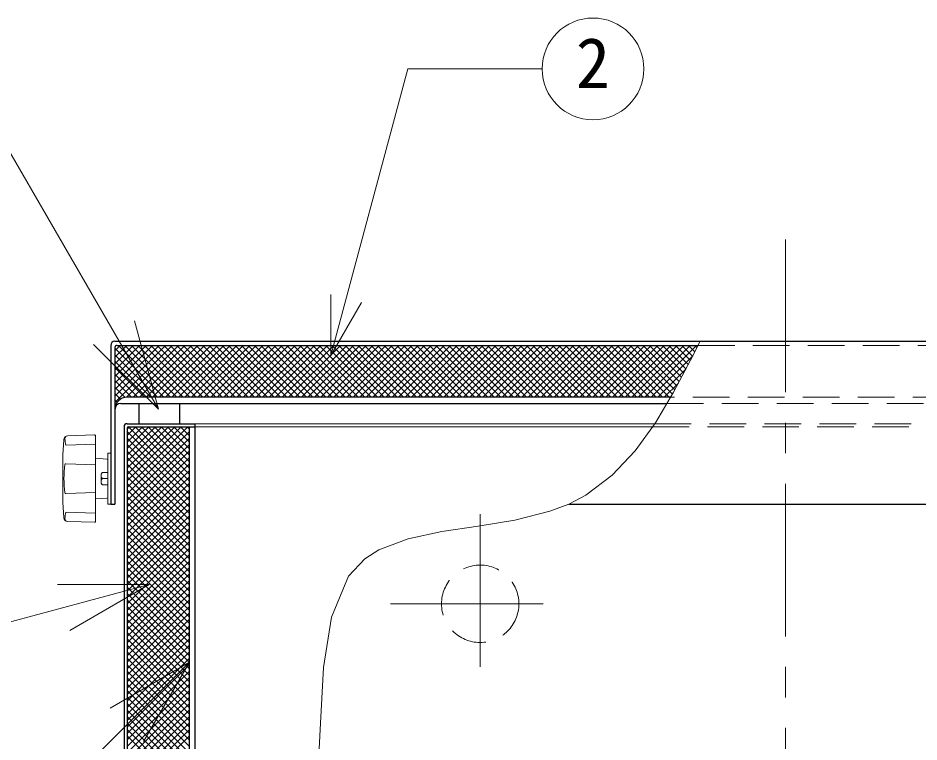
# Model space of a CAD drawing. Units: millimetres at full size, sheet at 1:15; details may follow other scales. Extents: x -3184 to 2891, y -2037 to 2178.
# Drawn here: x -2523.8 to -2081.1, y -316.5 to 39.2 of the extents above; entities that cross this region are included whole.
import ezdxf
from ezdxf.enums import TextEntityAlignment as Align

# ---------------------------------------------------------------- set-up
doc = ezdxf.new("R2010")
doc.units = ezdxf.units.MM
doc.header["$LTSCALE"] = 15
doc.linetypes.add('CHAIN1', pattern=[8, 5, -1, 1, -1])
doc.linetypes.add('DASHED1', pattern=[1.8, 1.2, -0.6])
doc.layers.add('0-0', color=7, linetype='Continuous', lineweight=18)
doc.styles.add('ＭＳ ゴシック', font='')
doc.styles.get('ＭＳ ゴシック').set_extended_font_data('MS Gothic')

msp = doc.modelspace()

# ---------------------------------------------------------------- linework, layer by layer
at = {"layer": '0-0'}
for p, q in [((-2370.07, -126.56), (-2332.34, 14.24)), ((-2266.29, 14.24), (-2332.34, 14.24)), ((-2454.82, -153.01), (-2530.85, -21.33)), ((-2370.07, -126.56), (-2370.07, -96.56)), ((-2370.07, -126.56), (-2355.07, -100.58)), ((-2454.82, -153.01), (-2466.47, -109.54)), ((-2454.82, -153.01), (-2486.64, -121.19)), ((-2501.69, -175.37), (-2501.3, -167.98)), ((-2486.22, -165.67), (-2499.37, -166.09)), ((-2485.7, -208.09), (-2485.7, -166.17)), ((-2485.7, -170.2), (-2500.25, -170.68)), ((-2501.7, -198.37), (-2501.7, -175.89)), ((-2479.7, -174.63), (-2478.2, -174.63)), ((-2485.7, -180.28), (-2500.25, -179.79)), ((-2480.16, -177.59), (-2485.7, -177.13)), ((-2482.95, -184.78), (-2482.95, -189.48)), ((-2482.33, -184.13), (-2479.7, -184.13)), ((-2482.33, -187.13), (-2479.7, -187.13)), ((-2482.33, -190.13), (-2479.7, -190.13)), ((-2485.7, -193.98), (-2500.25, -194.47)), ((-2501.69, -198.89), (-2501.3, -206.28)), ((-2480.16, -196.67), (-2485.7, -197.13)), ((-2485.7, -204.06), (-2500.25, -203.58)), ((-2486.22, -208.59), (-2499.37, -208.17)), ((-2459.37, -239.2), (-2608.22, -279.09)), ((-2459.37, -239.2), (-2504.37, -239.2)), ((-2459.37, -239.2), (-2498.34, -261.7)), ((-2439.57, -277.34), (-2558.56, -396.33)), ((-2439.57, -277.34), (-2478.54, -299.84)), ((-2439.57, -277.34), (-2462.07, -316.31))]:
    msp.add_line(p, q, dxfattribs=at)
at = {"layer": '0-0', "color": 4, "linetype": 'CHAIN1', "lineweight": 9}
for p, q in [((-2146.7, -69.63), (-2146.7, -1162.13)), ((-2296.7, -204.63), (-2296.7, -292.63)), ((-2340.7, -248.63), (-2252.7, -248.63))]:
    msp.add_line(p, q, dxfattribs=at)
at = {"layer": '0-0', "color": 5, "lineweight": 25}
for p, q in [((-2478.2, -121.63), (-2478.2, -199.63)), ((-2476.2, -119.63), (-2188.66, -119.63)), ((-2476.2, -122.63), (-2476.2, -199.63)), ((-2475.2, -121.63), (-2189.68, -121.63)), ((-2188.66, -119.63), (-1817.2, -119.63)), ((-2473.2, -150.13), (-2204.98, -150.13)), ((-2203.19, -147.13), (-2470.2, -147.13)), ((-2464.2, -160.13), (-2464.2, -150.13)), ((-2444.2, -160.13), (-2444.2, -150.13)), ((-2471.7, -161.63), (-2471.7, -1082.63)), ((-2470.2, -160.13), (-2436.7, -160.13)), ((-2470.2, -162.38), (-2470.2, -455.04)), ((-2469.45, -161.63), (-2436.7, -161.63)), ((-2439.7, -161.63), (-2439.7, -436.59)), ((-2436.7, -434.57), (-2436.7, -160.13)), ((-2478.2, -199.63), (-2476.2, -199.63)), ((-2253.23, -199.63), (-1815.2, -199.63))]:
    msp.add_line(p, q, dxfattribs=at)
at = {"layer": '0-0', "color": 4, "lineweight": 9}
for p, q in [((-2476.2, -149.73), (-2448.1, -121.63)), ((-2476.2, -146.55), (-2451.29, -121.63)), ((-2476.2, -143.36), (-2454.47, -121.63)), ((-2476.2, -140.18), (-2457.65, -121.63)), ((-2476.2, -137), (-2460.83, -121.63)), ((-2476.2, -133.82), (-2464.01, -121.63)), ((-2476.2, -130.64), (-2467.2, -121.63)), ((-2476.2, -127.45), (-2470.38, -121.63)), ((-2476.2, -124.27), (-2473.56, -121.63)), ((-2476.2, -123.03), (-2452.1, -147.13)), ((-2474.42, -121.63), (-2448.92, -147.13)), ((-2471.24, -121.63), (-2445.74, -147.13)), ((-2470.43, -147.13), (-2444.92, -121.63)), ((-2468.06, -121.63), (-2442.56, -147.13)), ((-2467.24, -147.13), (-2441.74, -121.63)), ((-2464.87, -121.63), (-2439.37, -147.13)), ((-2464.06, -147.13), (-2438.56, -121.63)), ((-2461.69, -121.63), (-2436.19, -147.13)), ((-2460.88, -147.13), (-2435.38, -121.63)), ((-2458.51, -121.63), (-2433.01, -147.13)), ((-2457.69, -147.13), (-2432.19, -121.63)), ((-2455.33, -121.63), (-2429.83, -147.13)), ((-2454.51, -147.13), (-2429.01, -121.63)), ((-2452.15, -121.63), (-2426.65, -147.13)), ((-2451.33, -147.13), (-2425.83, -121.63)), ((-2448.96, -121.63), (-2423.46, -147.13)), ((-2448.15, -147.13), (-2422.65, -121.63)), ((-2445.78, -121.63), (-2420.28, -147.13)), ((-2444.97, -147.13), (-2419.47, -121.63)), ((-2442.6, -121.63), (-2417.1, -147.13)), ((-2441.78, -147.13), (-2416.28, -121.63)), ((-2439.42, -121.63), (-2413.92, -147.13)), ((-2438.6, -147.13), (-2413.1, -121.63)), ((-2436.24, -121.63), (-2410.74, -147.13)), ((-2435.42, -147.13), (-2409.92, -121.63)), ((-2433.05, -121.63), (-2407.55, -147.13)), ((-2432.24, -147.13), (-2406.74, -121.63)), ((-2429.87, -121.63), (-2404.37, -147.13)), ((-2429.06, -147.13), (-2403.56, -121.63)), ((-2426.69, -121.63), (-2401.19, -147.13)), ((-2425.87, -147.13), (-2400.37, -121.63)), ((-2423.51, -121.63), (-2398.01, -147.13)), ((-2422.69, -147.13), (-2397.19, -121.63)), ((-2420.33, -121.63), (-2394.83, -147.13)), ((-2419.51, -147.13), (-2394.01, -121.63)), ((-2417.14, -121.63), (-2391.64, -147.13)), ((-2416.33, -147.13), (-2390.83, -121.63)), ((-2413.96, -121.63), (-2388.46, -147.13)), ((-2413.15, -147.13), (-2387.65, -121.63)), ((-2410.78, -121.63), (-2385.28, -147.13)), ((-2409.97, -147.13), (-2384.47, -121.63)), ((-2407.6, -121.63), (-2382.1, -147.13)), ((-2406.78, -147.13), (-2381.28, -121.63)), ((-2404.42, -121.63), (-2378.92, -147.13)), ((-2403.6, -147.13), (-2378.1, -121.63)), ((-2401.23, -121.63), (-2375.73, -147.13)), ((-2400.42, -147.13), (-2374.92, -121.63)), ((-2398.05, -121.63), (-2372.55, -147.13)), ((-2397.24, -147.13), (-2371.74, -121.63)), ((-2394.87, -121.63), (-2369.37, -147.13)), ((-2394.06, -147.13), (-2368.56, -121.63)), ((-2391.69, -121.63), (-2366.19, -147.13)), ((-2390.87, -147.13), (-2365.37, -121.63)), ((-2388.51, -121.63), (-2363.01, -147.13)), ((-2387.69, -147.13), (-2362.19, -121.63)), ((-2385.32, -121.63), (-2359.82, -147.13)), ((-2384.51, -147.13), (-2359.01, -121.63)), ((-2382.14, -121.63), (-2356.64, -147.13)), ((-2381.33, -147.13), (-2355.83, -121.63)), ((-2378.96, -121.63), (-2353.46, -147.13)), ((-2378.15, -147.13), (-2352.65, -121.63)), ((-2375.78, -121.63), (-2350.28, -147.13)), ((-2374.96, -147.13), (-2349.46, -121.63)), ((-2372.6, -121.63), (-2347.1, -147.13)), ((-2371.78, -147.13), (-2346.28, -121.63)), ((-2369.41, -121.63), (-2343.91, -147.13)), ((-2368.6, -147.13), (-2343.1, -121.63)), ((-2366.23, -121.63), (-2340.73, -147.13)), ((-2365.42, -147.13), (-2339.92, -121.63)), ((-2363.05, -121.63), (-2337.55, -147.13)), ((-2362.24, -147.13), (-2336.74, -121.63)), ((-2359.87, -121.63), (-2334.37, -147.13)), ((-2359.05, -147.13), (-2333.55, -121.63)), ((-2356.69, -121.63), (-2331.19, -147.13)), ((-2355.87, -147.13), (-2330.37, -121.63)), ((-2353.5, -121.63), (-2328, -147.13)), ((-2352.69, -147.13), (-2327.19, -121.63)), ((-2350.32, -121.63), (-2324.82, -147.13)), ((-2349.51, -147.13), (-2324.01, -121.63)), ((-2347.14, -121.63), (-2321.64, -147.13)), ((-2346.33, -147.13), (-2320.83, -121.63)), ((-2343.96, -121.63), (-2318.46, -147.13)), ((-2343.14, -147.13), (-2317.64, -121.63)), ((-2340.78, -121.63), (-2315.28, -147.13)), ((-2339.96, -147.13), (-2314.46, -121.63)), ((-2337.59, -121.63), (-2312.09, -147.13)), ((-2336.78, -147.13), (-2311.28, -121.63)), ((-2334.41, -121.63), (-2308.91, -147.13)), ((-2333.6, -147.13), (-2308.1, -121.63)), ((-2331.23, -121.63), (-2305.73, -147.13)), ((-2330.42, -147.13), (-2304.92, -121.63)), ((-2328.05, -121.63), (-2302.55, -147.13)), ((-2327.23, -147.13), (-2301.73, -121.63)), ((-2324.87, -121.63), (-2299.37, -147.13)), ((-2324.05, -147.13), (-2298.55, -121.63)), ((-2321.68, -121.63), (-2296.18, -147.13)), ((-2320.87, -147.13), (-2295.37, -121.63)), ((-2318.5, -121.63), (-2293, -147.13)), ((-2317.69, -147.13), (-2292.19, -121.63)), ((-2315.32, -121.63), (-2289.82, -147.13)), ((-2314.51, -147.13), (-2289.01, -121.63)), ((-2312.14, -121.63), (-2286.64, -147.13)), ((-2311.32, -147.13), (-2285.82, -121.63)), ((-2308.96, -121.63), (-2283.46, -147.13)), ((-2308.14, -147.13), (-2282.64, -121.63)), ((-2305.77, -121.63), (-2280.27, -147.13)), ((-2304.96, -147.13), (-2279.46, -121.63)), ((-2302.59, -121.63), (-2277.09, -147.13)), ((-2301.78, -147.13), (-2276.28, -121.63)), ((-2299.41, -121.63), (-2273.91, -147.13)), ((-2298.6, -147.13), (-2273.1, -121.63)), ((-2296.23, -121.63), (-2270.73, -147.13)), ((-2295.41, -147.13), (-2269.91, -121.63)), ((-2293.05, -121.63), (-2267.55, -147.13)), ((-2292.23, -147.13), (-2266.73, -121.63)), ((-2289.86, -121.63), (-2264.36, -147.13)), ((-2289.05, -147.13), (-2263.55, -121.63)), ((-2286.68, -121.63), (-2261.18, -147.13)), ((-2285.87, -147.13), (-2260.37, -121.63)), ((-2283.5, -121.63), (-2258, -147.13)), ((-2282.69, -147.13), (-2257.19, -121.63)), ((-2280.32, -121.63), (-2254.82, -147.13)), ((-2279.5, -147.13), (-2254, -121.63)), ((-2277.14, -121.63), (-2251.64, -147.13)), ((-2276.32, -147.13), (-2250.82, -121.63)), ((-2273.95, -121.63), (-2248.45, -147.13)), ((-2273.14, -147.13), (-2247.64, -121.63)), ((-2270.77, -121.63), (-2245.27, -147.13)), ((-2269.96, -147.13), (-2244.46, -121.63)), ((-2267.59, -121.63), (-2242.09, -147.13)), ((-2266.78, -147.13), (-2241.28, -121.63)), ((-2264.41, -121.63), (-2238.91, -147.13)), ((-2263.59, -147.13), (-2238.09, -121.63)), ((-2261.23, -121.63), (-2235.73, -147.13)), ((-2260.41, -147.13), (-2234.91, -121.63)), ((-2258.04, -121.63), (-2232.54, -147.13)), ((-2257.23, -147.13), (-2231.73, -121.63)), ((-2254.86, -121.63), (-2229.36, -147.13)), ((-2254.05, -147.13), (-2228.55, -121.63)), ((-2251.68, -121.63), (-2226.18, -147.13)), ((-2250.87, -147.13), (-2225.37, -121.63)), ((-2248.5, -121.63), (-2223, -147.13)), ((-2247.68, -147.13), (-2222.18, -121.63)), ((-2245.32, -121.63), (-2219.82, -147.13)), ((-2244.5, -147.13), (-2219, -121.63)), ((-2242.13, -121.63), (-2216.63, -147.13)), ((-2241.32, -147.13), (-2215.82, -121.63)), ((-2238.95, -121.63), (-2213.45, -147.13)), ((-2238.14, -147.13), (-2212.64, -121.63)), ((-2235.77, -121.63), (-2210.27, -147.13)), ((-2234.96, -147.13), (-2209.46, -121.63)), ((-2232.59, -121.63), (-2207.09, -147.13)), ((-2231.77, -147.13), (-2206.27, -121.63)), ((-2229.41, -121.63), (-2203.91, -147.13)), ((-2228.59, -147.13), (-2203.09, -121.63)), ((-2226.22, -121.63), (-2202.27, -145.58)), ((-2225.41, -147.13), (-2199.91, -121.63)), ((-2223.04, -121.63), (-2201.13, -143.54)), ((-2222.23, -147.13), (-2196.73, -121.63)), ((-2219.86, -121.63), (-2200.03, -141.46)), ((-2219.05, -147.13), (-2193.55, -121.63)), ((-2216.68, -121.63), (-2198.92, -139.38)), ((-2215.86, -147.13), (-2190.36, -121.63)), ((-2213.5, -121.63), (-2197.82, -137.3)), ((-2210.31, -121.63), (-2196.72, -135.23)), ((-2207.13, -121.63), (-2195.62, -133.15)), ((-2203.95, -121.63), (-2194.52, -131.07)), ((-2200.77, -121.63), (-2193.41, -128.99)), ((-2197.59, -121.63), (-2192.34, -126.88)), ((-2194.4, -121.63), (-2191.27, -124.77)), ((-2191.22, -121.63), (-2190.2, -122.65)), ((-2476.2, -126.21), (-2455.28, -147.13)), ((-2212.68, -147.13), (-2192.25, -126.7)), ((-2476.2, -129.39), (-2458.47, -147.13)), ((-2476.2, -132.58), (-2461.65, -147.13)), ((-2476.2, -135.76), (-2464.83, -147.13)), ((-2209.5, -147.13), (-2195.73, -133.36)), ((-2476.2, -138.94), (-2468.01, -147.13)), ((-2206.32, -147.13), (-2199.32, -140.13)), ((-2476.2, -142.12), (-2471.12, -147.2)), ((-2476.2, -145.3), (-2473.43, -148.07)), ((-2476.2, -148.49), (-2475.07, -149.62)), ((-2476.2, -151.67), (-2476.06, -151.81)), ((-2476.2, -152.91), (-2476.2, -152.9)), ((-2470.2, -191.46), (-2440.37, -161.63)), ((-2470.2, -188.27), (-2443.56, -161.63)), ((-2470.2, -185.09), (-2446.74, -161.63)), ((-2470.2, -181.91), (-2449.92, -161.63)), ((-2470.2, -178.73), (-2453.1, -161.63)), ((-2470.2, -175.55), (-2456.28, -161.63)), ((-2470.2, -172.37), (-2459.47, -161.63)), ((-2470.2, -169.18), (-2462.65, -161.63)), ((-2470.2, -166), (-2465.83, -161.63)), ((-2470.2, -162.82), (-2469.01, -161.63)), ((-2469.42, -161.63), (-2439.7, -191.35)), ((-2466.24, -161.63), (-2439.7, -188.17)), ((-2463.06, -161.63), (-2439.7, -184.99)), ((-2459.88, -161.63), (-2439.7, -181.8)), ((-2456.69, -161.63), (-2439.7, -178.62)), ((-2453.51, -161.63), (-2439.7, -175.44)), ((-2450.33, -161.63), (-2439.7, -172.26)), ((-2447.15, -161.63), (-2439.7, -169.08)), ((-2443.97, -161.63), (-2439.7, -165.89)), ((-2440.78, -161.63), (-2439.7, -162.71)), ((-2436.7, -160.13), (-2211.01, -160.13)), ((-2212.09, -161.63), (-2436.7, -161.63)), ((-2470.2, -164.03), (-2439.7, -194.53)), ((-2470.2, -194.64), (-2439.7, -164.14)), ((-2470.2, -167.21), (-2439.7, -197.71)), ((-2470.2, -197.82), (-2439.7, -167.32)), ((-2470.2, -170.4), (-2439.7, -200.9)), ((-2470.2, -201), (-2439.7, -170.5)), ((-2470.2, -173.58), (-2439.7, -204.08)), ((-2470.2, -204.18), (-2439.7, -173.68)), ((-2470.2, -176.76), (-2439.7, -207.26)), ((-2470.2, -207.37), (-2439.7, -176.87)), ((-2470.2, -179.94), (-2439.7, -210.44)), ((-2470.2, -210.55), (-2439.7, -180.05)), ((-2470.2, -183.12), (-2439.7, -213.62)), ((-2470.2, -213.73), (-2439.7, -183.23)), ((-2470.2, -186.3), (-2439.7, -216.8)), ((-2470.2, -216.91), (-2439.7, -186.41)), ((-2470.2, -189.49), (-2439.7, -219.99)), ((-2470.2, -220.09), (-2439.7, -189.59)), ((-2470.2, -192.67), (-2439.7, -223.17)), ((-2470.2, -223.28), (-2439.7, -192.78)), ((-2470.2, -195.85), (-2439.7, -226.35)), ((-2470.2, -226.46), (-2439.7, -195.96)), ((-2470.2, -199.03), (-2439.7, -229.53)), ((-2470.2, -229.64), (-2439.7, -199.14)), ((-2470.2, -202.21), (-2439.7, -232.71)), ((-2470.2, -232.82), (-2439.7, -202.32)), ((-2470.2, -205.4), (-2439.7, -235.9)), ((-2470.2, -236), (-2439.7, -205.5)), ((-2470.2, -208.58), (-2439.7, -239.08)), ((-2470.2, -239.19), (-2439.7, -208.69)), ((-2470.2, -211.76), (-2439.7, -242.26)), ((-2470.2, -242.37), (-2439.7, -211.87)), ((-2470.2, -214.94), (-2439.7, -245.44)), ((-2470.2, -245.55), (-2439.7, -215.05)), ((-2470.2, -218.12), (-2439.7, -248.62)), ((-2470.2, -248.73), (-2439.7, -218.23)), ((-2470.2, -221.31), (-2439.7, -251.81)), ((-2470.2, -251.91), (-2439.7, -221.41)), ((-2470.2, -224.49), (-2439.7, -254.99)), ((-2470.2, -255.1), (-2439.7, -224.6)), ((-2470.2, -227.67), (-2439.7, -258.17)), ((-2470.2, -258.28), (-2439.7, -227.78)), ((-2470.2, -230.85), (-2439.7, -261.35)), ((-2470.2, -261.46), (-2439.7, -230.96)), ((-2470.2, -234.03), (-2439.7, -264.53)), ((-2470.2, -264.64), (-2439.7, -234.14)), ((-2470.2, -237.22), (-2439.7, -267.72)), ((-2470.2, -267.82), (-2439.7, -237.32)), ((-2470.2, -240.4), (-2439.7, -270.9)), ((-2470.2, -271.01), (-2439.7, -240.51)), ((-2470.2, -243.58), (-2439.7, -274.08)), ((-2470.2, -274.19), (-2439.7, -243.69)), ((-2470.2, -246.76), (-2439.7, -277.26)), ((-2470.2, -277.37), (-2439.7, -246.87)), ((-2470.2, -249.94), (-2439.7, -280.44)), ((-2470.2, -280.55), (-2439.7, -250.05)), ((-2470.2, -253.13), (-2439.7, -283.63)), ((-2470.2, -283.73), (-2439.7, -253.23)), ((-2470.2, -256.31), (-2439.7, -286.81)), ((-2470.2, -286.92), (-2439.7, -256.42)), ((-2470.2, -259.49), (-2439.7, -289.99)), ((-2470.2, -290.1), (-2439.7, -259.6)), ((-2470.2, -262.67), (-2439.7, -293.17)), ((-2470.2, -293.28), (-2439.7, -262.78)), ((-2470.2, -265.85), (-2439.7, -296.35)), ((-2470.2, -296.46), (-2439.7, -265.96)), ((-2470.2, -269.04), (-2439.7, -299.54)), ((-2470.2, -299.64), (-2439.7, -269.14)), ((-2470.2, -272.22), (-2439.7, -302.72)), ((-2470.2, -302.83), (-2439.7, -272.33)), ((-2470.2, -275.4), (-2439.7, -305.9)), ((-2470.2, -306.01), (-2439.7, -275.51)), ((-2470.2, -278.58), (-2439.7, -309.08)), ((-2470.2, -309.19), (-2439.7, -278.69)), ((-2470.2, -281.76), (-2439.7, -312.26)), ((-2470.2, -312.37), (-2439.7, -281.87)), ((-2470.2, -284.95), (-2439.7, -315.45)), ((-2470.2, -315.55), (-2439.7, -285.05)), ((-2470.2, -288.13), (-2439.7, -318.63)), ((-2470.2, -318.74), (-2439.7, -288.24)), ((-2470.2, -291.31), (-2439.7, -321.81)), ((-2470.2, -321.92), (-2439.7, -291.42)), ((-2470.2, -294.49), (-2439.7, -324.99)), ((-2470.2, -325.1), (-2439.7, -294.6)), ((-2470.2, -297.67), (-2439.7, -328.17)), ((-2470.2, -328.28), (-2439.7, -297.78)), ((-2470.2, -300.86), (-2439.7, -331.36)), ((-2470.2, -331.46), (-2439.7, -300.96)), ((-2470.2, -304.04), (-2439.7, -334.54)), ((-2470.2, -334.65), (-2439.7, -304.15)), ((-2470.2, -307.22), (-2439.7, -337.72)), ((-2470.2, -337.83), (-2439.7, -307.33)), ((-2470.2, -310.4), (-2439.7, -340.9)), ((-2470.2, -341.01), (-2439.7, -310.51)), ((-2470.2, -313.58), (-2439.7, -344.08)), ((-2470.2, -344.19), (-2439.7, -313.69))]:
    msp.add_line(p, q, dxfattribs=at)
at = {"layer": '0-0', "linetype": 'DASHED1'}
for p, q in [((-2189.68, -121.63), (-1818.2, -121.63)), ((-2204.98, -150.13), (-1820.2, -150.13)), ((-1823.2, -147.13), (-2203.19, -147.13)), ((-2212.09, -161.63), (-1823.95, -161.63)), ((-2211.01, -160.13), (-1823.2, -160.13))]:
    msp.add_line(p, q, dxfattribs=at)
at = {"layer": '0-0'}
for points in [[(-2188.66, -119.63), (-2193.38, -128.92), (-2201.73, -144.67), (-2210.66, -159.66), (-2220.57, -173.39), (-2231.81, -185.39), (-2244.78, -195.17), (-2253.23, -199.63), (-2262.49, -203.17), (-2279.75, -207.47), (-2297.77, -210.44), (-2315.57, -213.15), (-2332.13, -216.66), (-2346.46, -222.05), (-2353.35, -226.46), (-2361.35, -235.11), (-2369.84, -255.12), (-2373.65, -279.86), (-2375.14, -307.37), (-2376.64, -335.64)], [(-2479.7, -174.63), (-2479.7, -199.63), (-2478.2, -199.63)]]:
    msp.add_lwpolyline(points, dxfattribs=at)
msp.add_circle((-2241.29, 14.24), 25, dxfattribs=at)
at = {"layer": '0-0', "color": 4, "linetype": 'DASHED1', "lineweight": 9}
msp.add_circle((-2296.7, -248.63), 19, dxfattribs=at)
at = {"layer": '0-0', "color": 5, "lineweight": 25}
for centre, radius in [((-2476.2, -121.63), 2), ((-2475.2, -122.63), 1), ((-2470.2, -153.13), 6), ((-2473.2, -153.13), 3), ((-2470.2, -161.63), 1.5), ((-2469.45, -162.38), 0.75)]:
    msp.add_arc(centre, radius, 90, 180, dxfattribs=at)
at = {"layer": '0-0'}
for centre, radius, start, end in [((-2499.3, -168.09), 2, 91.8458, 176.9809), ((-2498.63, -167.63), 2.07, 141.267, 176.9724), ((-2490.74, -167.71), 9.96, 178.9094, 197.38), ((-2486.2, -166.17), 0.5, 0, 91.8458), ((-2491.7, -175.89), 10, 176.9809, 180), ((-2446.87, -187.13), 54.34, 172.7013, 187.2987), ((-2500.27, -180.29), 0.5, 88.0909, 172.7013), ((-2480.2, -178.09), 0.5, 0, 85.2364), ((-2481.39, -185.66), 1.79, 121.6281, 150.7594), ((-2480.85, -185.63), 2.11, 134.6245, 225.3755), ((-2480.85, -188.63), 2.11, 134.6245, 225.3755), ((-2481.39, -188.6), 1.79, 209.2406, 238.3719), ((-2500.27, -193.97), 0.5, 187.2987, 271.9092), ((-2491.7, -198.37), 10, 180, 183.0191), ((-2480.2, -196.17), 0.5, 274.7636, 0), ((-2490.74, -206.55), 9.96, 162.62, 181.0906), ((-2499.3, -206.17), 2, 183.0191, 268.1542), ((-2498.63, -206.63), 2.07, 183.0276, 218.733), ((-2486.2, -208.09), 0.5, 268.1542, 0)]:
    msp.add_arc(centre, radius, start, end, dxfattribs=at)

# ---------------------------------------------------------------- texts
at = {"layer": '0-0', "style": 'ＭＳ ゴシック'}
msp.add_text('2', height=24.74, dxfattribs=at).set_placement((-2249.72, -2.64), align=Align.BOTTOM_LEFT)

doc.saveas('drawing.dxf')
